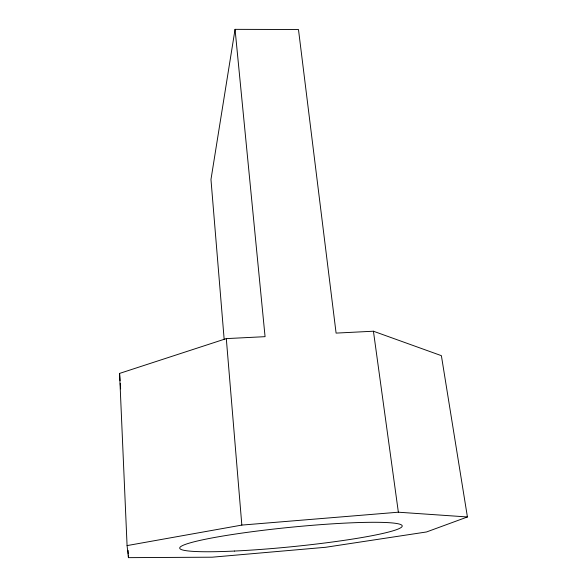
<?xml version="1.0" encoding="UTF-8"?>
<svg xmlns="http://www.w3.org/2000/svg" width="587" height="587" viewBox="0 0 587 587"><rect width="100%" height="100%" fill="white"/><g stroke="black" fill="none" stroke-linecap="round" stroke-linejoin="round"><path stroke-width="0.88" d="M235.057 29.35L265.067 336.667L226.303 338.611L119.579 373.413L127.078 545.594L128.428 557.65L212.156 557.195L325.631 547.282L426.536 531.961L467.421 516.964L441.387 355.663L373.427 331.222L336.094 333.1L298.475 29.511L235.057 29.35L210.968 179.49L224.161 339.359M127.078 545.594L241.837 525.086L398.36 512.209L467.421 516.964M373.427 331.222L398.36 512.209M226.303 338.611L241.837 525.086M119.579 373.413L120.071 380.684M120.254 383.414L120.621 388.865M128.105 550.349L128.267 553.996M128.348 555.823L128.428 557.65M234.389 551.054A111.809 9.737 -5.7 0 0 402.212 526.099A111.809 9.737 -5.7 0 0 236.275 533.921A111.809 9.737 -5.7 0 0 234.389 551.054"/></g></svg>
